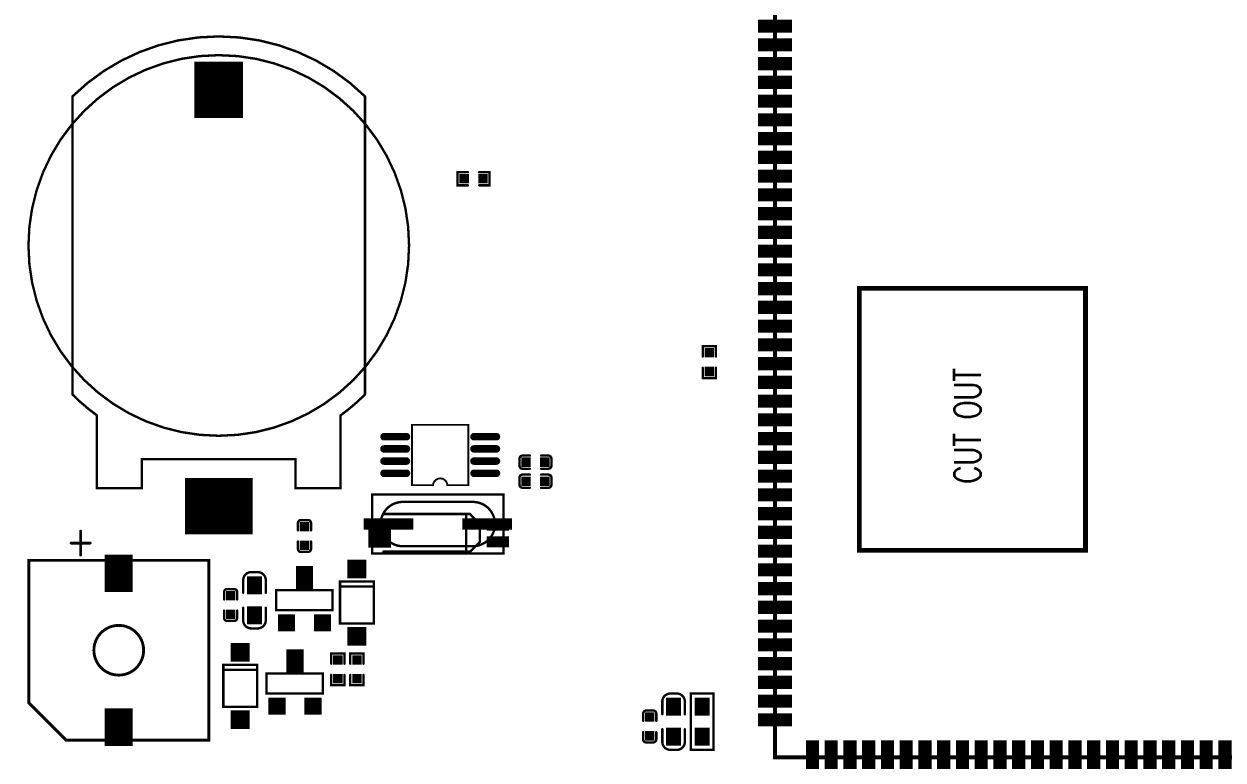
# Model space of a CAD drawing. Extents: x -9 to 187, y -6 to 112.
# Drawn here: x 53.2 to 117.2, y 42.3 to 81.5 of the extents above; entities that cross this region are included whole.
import ezdxf

# ---------------------------------------------------------------- set-up
doc = ezdxf.new("R2010")
doc.units = 0
doc.linetypes.add('TRMIDX_4096', pattern=[2, 1, 1])
for name, color, linetype in [('BOARD_CUTOUT_00', 250, 'CONTINUOUS'), ('DIMENSION1_124', 250, 'CONTINUOUS'), ('DIMENSION3_124', 250, 'CONTINUOUS'), ('DIMENSION5_124', 250, 'CONTINUOUS'), ('DIMENSION7_124', 250, 'CONTINUOUS'), ('DRIL_NPLTE_THRU_01', 254, 'CONTINUOUS'), ('DRIL_NPLTE_THRU_02', 254, 'CONTINUOUS'), ('DRIL_PLTE_THRU_01', 254, 'CONTINUOUS'), ('DRIL_PLTE_THRU_02', 254, 'CONTINUOUS'), ('PADS_BOT', 250, 'CONTINUOUS'), ('PADS_INNER', 250, 'CONTINUOUS'), ('PADS_TOP', 250, 'CONTINUOUS'), ('PART_TOP_2DLINE_00', 250, 'CONTINUOUS'), ('PART_TOP_2DLINE_01', 250, 'CONTINUOUS'), ('PART_TOP_2DLINE_126', 250, 'CONTINUOUS'), ('PART_TOP_TEXT_126', 250, 'CONTINUOUS'), ('TEXT_124', 250, 'CONTINUOUS')]:
    doc.layers.add(name, color=color, linetype=linetype)
doc.styles.add('W0$254', font='simplex', dxfattribs={"width": 0.75})

# ---------------------------------------------------------------- blocks, each defined once
blk = doc.blocks.new('SMOOTH_0$254')
at = {"const_width": 0.127}
blk.add_lwpolyline([(-0.0635, 0, 1), (0.0635, 0, 1)], format="xyb", close=True, dxfattribs=at)
blk = doc.blocks.new('BOARD_62')
at = {"layer": 'BOARD_CUTOUT_00', "const_width": 0.254}
blk.add_lwpolyline([(97.79, 48.387), (109.855, 48.387), (109.855, 62.357), (97.79, 62.357)], close=True, dxfattribs=at)
at = {"layer": 'BOARD_CUTOUT_00'}
for p in [(97.79, 62.357), (109.855, 62.357), (97.79, 48.387), (109.855, 48.387)]:
    blk.add_blockref('SMOOTH_0$254', p, dxfattribs=at)
blk = doc.blocks.new('D_2daeafa_63')
at = {"layer": 'DIMENSION1_124', "linetype": 'TRMIDX_4096', "const_width": 0.254}
blk.add_lwpolyline([(26.289, 0), (26.289, 31.242)], dxfattribs=at)
at = {"layer": 'DIMENSION3_124', "linetype": 'TRMIDX_4096', "const_width": 0.254}
blk.add_lwpolyline([(26.289, 0), (25.654, 2.54), (26.924, 2.54)], close=True, dxfattribs=at)
at = {"layer": 'DIMENSION5_124', "linetype": 'TRMIDX_4096', "const_width": 0.254}
blk.add_lwpolyline([(1.27, 0), (27.559, 0)], dxfattribs=at)
at = {"layer": 'DIMENSION7_124', "linetype": 'TRMIDX_4096', "const_width": 0.0254}
for points in [[(-2.159, 65.913), (-2.158, 65.913)], [(0, 0), (0.001, 0)]]:
    blk.add_lwpolyline(points, dxfattribs=at)
at = {"layer": 'TEXT_124', "style": 'W0$254', "width": 0.75}
blk.add_text('65.9mm', height=1.778, dxfattribs=at).set_placement((22.364, 32.004))
blk = doc.blocks.new('SMOOTH_0$127')
at = {"const_width": 0.0635}
blk.add_lwpolyline([(-0.03175, 0, 1), (0.03175, 0, 1)], format="xyb", close=True, dxfattribs=at)
blk = doc.blocks.new('PART_BODY_TOP_4')
at = {"layer": 'PART_TOP_2DLINE_01', "const_width": 0.127}
for points in [[(-0.3, 0.35), (-0.7, 0.35, 0.412681), (-0.85, 0.18), (-0.85, -0.18, 0.412681), (-0.7, -0.35), (-0.3, -0.35)], [(0.3, -0.35), (0.7, -0.35, 0.412681), (0.85, -0.18), (0.85, 0.18, 0.412681), (0.7, 0.35), (0.3, 0.35)]]:
    blk.add_lwpolyline(points, format="xyb", dxfattribs=at)
at = {"layer": 'PART_TOP_2DLINE_01'}
for p in [(-0.85, 0.18), (-0.7, 0.35), (-0.3, 0.35), (0.3, 0.35), (0.7, 0.35), (0.85, 0.18), (-0.85, -0.18), (-0.7, -0.35), (-0.3, -0.35), (0.3, -0.35), (0.7, -0.35), (0.85, -0.18)]:
    blk.add_blockref('SMOOTH_0$127', p, dxfattribs=at)
blk = doc.blocks.new('DRIL_HOLE_0')
blk.add_lwpolyline([(0, 0, 1), (0, 0, 1)], format="xyb", close=True)
blk = doc.blocks.new('PAD_0')
blk.add_lwpolyline([(0, 0, 1), (0, 0, 1)], format="xyb", close=True)
blk = doc.blocks.new('PAD_3')
at = {"const_width": 0.5}
blk.add_lwpolyline([(-0.25, 0), (0.25, 0)], dxfattribs=at)
blk = doc.blocks.new('STK_TOP_9')
at = {"layer": 'DRIL_PLTE_THRU_01'}
blk.add_blockref('DRIL_HOLE_0', (0, 0), dxfattribs=at)
at = {"layer": 'DRIL_PLTE_THRU_02'}
blk.add_blockref('DRIL_HOLE_0', (0, 0), dxfattribs=at)
at = {"layer": 'PADS_BOT'}
blk.add_blockref('PAD_0', (0, 0), dxfattribs=at)
at = {"layer": 'PADS_INNER'}
blk.add_blockref('PAD_0', (0, 0), dxfattribs=at)
at = {"layer": 'PADS_TOP'}
blk.add_blockref('PAD_3', (0, 0), dxfattribs=at)
blk = doc.blocks.new('SYM_TOP_5')
for name, p in [('STK_TOP_9', (-0.5, 0)), ('PART_BODY_TOP_4', (0, 0)), ('STK_TOP_9', (0.5, 0))]:
    blk.add_blockref(name, p)
blk = doc.blocks.new('PART_TOP_75')
blk.add_blockref('SYM_TOP_5', (0, 0))
blk = doc.blocks.new('PART_BODY_TOP_18')
at = {"layer": 'PART_TOP_2DLINE_01', "const_width": 0.127}
blk.add_lwpolyline([(1.126, 0.9), (1.126, -0.9), (-1.113, -0.9), (-1.113, 0.9)], close=True, dxfattribs=at)
blk.add_lwpolyline([(0.864, -0.9), (0.864, 0.9)], dxfattribs=at)
at = {"layer": 'PART_TOP_2DLINE_01'}
for p in [(-1.113, 0.9), (0.864, 0.9), (1.126, 0.9), (-1.113, -0.9), (0.864, -0.9), (1.126, -0.9)]:
    blk.add_blockref('SMOOTH_0$127', p, dxfattribs=at)
blk = doc.blocks.new('PAD_5')
at = {"const_width": 1}
blk.add_lwpolyline([(-0.5, 0), (0.5, 0)], dxfattribs=at)
blk = doc.blocks.new('STK_TOP_26')
at = {"layer": 'DRIL_PLTE_THRU_01'}
blk.add_blockref('DRIL_HOLE_0', (0, 0), dxfattribs=at)
at = {"layer": 'DRIL_PLTE_THRU_02'}
blk.add_blockref('DRIL_HOLE_0', (0, 0), dxfattribs=at)
at = {"layer": 'PADS_BOT'}
blk.add_blockref('PAD_0', (0, 0), dxfattribs=at)
at = {"layer": 'PADS_INNER'}
blk.add_blockref('PAD_0', (0, 0), dxfattribs=at)
at = {"layer": 'PADS_TOP'}
blk.add_blockref('PAD_5', (0, 0), dxfattribs=at)
blk = doc.blocks.new('SYM_TOP_19')
for name, p in [('PART_BODY_TOP_18', (0, 0)), ('STK_TOP_26', (-1.8, 0)), ('STK_TOP_26', (1.8, 0))]:
    blk.add_blockref(name, p)
blk = doc.blocks.new('PART_TOP_76')
blk.add_blockref('SYM_TOP_19', (0, 0))
blk = doc.blocks.new('PART_BODY_TOP_19')
at = {"layer": 'PART_TOP_2DLINE_01', "const_width": 0.127}
blk.add_lwpolyline([(-1.511, -0.523), (1.489, -0.523), (1.489, 0.545), (-1.511, 0.545)], close=True, dxfattribs=at)
at = {"layer": 'PART_TOP_2DLINE_01'}
for p in [(-1.511, 0.545), (1.489, 0.545), (-1.511, -0.523), (1.489, -0.523)]:
    blk.add_blockref('SMOOTH_0$127', p, dxfattribs=at)
blk = doc.blocks.new('PAD_32')
at = {"const_width": 0.915}
blk.add_lwpolyline([(-0.4575, 0), (0.4575, 0)], dxfattribs=at)
blk = doc.blocks.new('STK_TOP_27')
at = {"layer": 'DRIL_PLTE_THRU_01'}
blk.add_blockref('DRIL_HOLE_0', (0, 0), dxfattribs=at)
at = {"layer": 'DRIL_PLTE_THRU_02'}
blk.add_blockref('DRIL_HOLE_0', (0, 0), dxfattribs=at)
at = {"layer": 'PADS_BOT'}
blk.add_blockref('PAD_0', (0, 0), dxfattribs=at)
at = {"layer": 'PADS_INNER'}
blk.add_blockref('PAD_0', (0, 0), dxfattribs=at)
at = {"layer": 'PADS_TOP'}
blk.add_blockref('PAD_32', (0, 0), dxfattribs=at)
blk = doc.blocks.new('PAD_33')
at = {"const_width": 0.915}
blk.add_lwpolyline([(-0.635, 0), (0.635, 0)], dxfattribs=at)
blk = doc.blocks.new('STK_TOP_28')
at = {"layer": 'DRIL_PLTE_THRU_01'}
blk.add_blockref('DRIL_HOLE_0', (0, 0), dxfattribs=at)
at = {"layer": 'DRIL_PLTE_THRU_02'}
blk.add_blockref('DRIL_HOLE_0', (0, 0), dxfattribs=at)
at = {"layer": 'PADS_BOT'}
blk.add_blockref('PAD_0', (0, 0), dxfattribs=at)
at = {"layer": 'PADS_INNER'}
blk.add_blockref('PAD_0', (0, 0), dxfattribs=at)
at = {"layer": 'PADS_TOP', "rotation": 90}
blk.add_blockref('PAD_33', (0, 0), dxfattribs=at)
blk = doc.blocks.new('SYM_TOP_20')
for name, p in [('STK_TOP_28', (0, 1.2)), ('PART_BODY_TOP_19', (0, 0)), ('STK_TOP_27', (-0.96, -1.2)), ('STK_TOP_27', (0.96, -1.2))]:
    blk.add_blockref(name, p)
blk = doc.blocks.new('PART_TOP_77')
blk.add_blockref('SYM_TOP_20', (0, 0))
blk = doc.blocks.new('PART_BODY_TOP_22')
at = {"layer": 'PART_TOP_2DLINE_01', "const_width": 0.127}
for points in [[(-0.3, 0.35), (-0.85, 0.35), (-0.85, -0.35), (-0.3, -0.35)], [(0.3, 0.35), (0.85, 0.35), (0.85, -0.35), (0.3, -0.35)]]:
    blk.add_lwpolyline(points, dxfattribs=at)
at = {"layer": 'PART_TOP_2DLINE_01'}
for p in [(-0.85, 0.35), (-0.3, 0.35), (0.3, 0.35), (0.85, 0.35), (-0.85, -0.35), (-0.3, -0.35), (0.3, -0.35), (0.85, -0.35)]:
    blk.add_blockref('SMOOTH_0$127', p, dxfattribs=at)
blk = doc.blocks.new('SYM_TOP_23')
for name, p in [('STK_TOP_9', (-0.5, 0)), ('PART_BODY_TOP_22', (0, 0)), ('STK_TOP_9', (0.5, 0))]:
    blk.add_blockref(name, p)
blk = doc.blocks.new('PART_TOP_78')
blk.add_blockref('SYM_TOP_23', (0, 0))
blk = doc.blocks.new('PART_TOP_79')
blk.add_blockref('SYM_TOP_23', (0, 0))
blk = doc.blocks.new('SMOOTH_0$1524')
at = {"const_width": 0.0762}
blk.add_lwpolyline([(-0.0381, 0, 1), (0.0381, 0, 1)], format="xyb", close=True, dxfattribs=at)
blk = doc.blocks.new('PART_BODY_TOP_60')
at = {"layer": 'PART_TOP_2DLINE_01', "const_width": 0.152}
blk.add_lwpolyline([(-4.8, 4.8), (4.8, 4.8), (4.8, -4.8), (-2.8, -4.8), (-4.8, -2.8)], close=True, dxfattribs=at)
blk.add_lwpolyline([(-1.326, 0, 1), (1.326, 0, 1)], format="xyb", close=True, dxfattribs=at)
at = {"layer": 'PART_TOP_2DLINE_126', "const_width": 0.152}
for points in [[(-2.032, 6.35), (-2.032, 5.08)], [(-2.54, 5.715), (-1.524, 5.715)]]:
    blk.add_lwpolyline(points, dxfattribs=at)
at = {"layer": 'PART_TOP_2DLINE_01'}
for p in [(-4.8, 4.8), (4.8, 4.8), (-4.8, -2.8), (-2.8, -4.8), (4.8, -4.8)]:
    blk.add_blockref('SMOOTH_0$1524', p, dxfattribs=at)
at = {"layer": 'PART_TOP_2DLINE_126'}
for p in [(-2.032, 6.35), (-2.54, 5.715), (-1.524, 5.715), (-2.032, 5.08)]:
    blk.add_blockref('SMOOTH_0$1524', p, dxfattribs=at)
blk = doc.blocks.new('PAD_34')
at = {"const_width": 1.5}
blk.add_lwpolyline([(-1, 0), (1, 0)], dxfattribs=at)
blk = doc.blocks.new('STK_TOP_110')
at = {"layer": 'DRIL_PLTE_THRU_01'}
blk.add_blockref('DRIL_HOLE_0', (0, 0), dxfattribs=at)
at = {"layer": 'DRIL_PLTE_THRU_02'}
blk.add_blockref('DRIL_HOLE_0', (0, 0), dxfattribs=at)
at = {"layer": 'PADS_BOT'}
blk.add_blockref('PAD_0', (0, 0), dxfattribs=at)
at = {"layer": 'PADS_INNER'}
blk.add_blockref('PAD_0', (0, 0), dxfattribs=at)
at = {"layer": 'PADS_TOP', "rotation": 90}
blk.add_blockref('PAD_34', (0, 0), dxfattribs=at)
blk = doc.blocks.new('SYM_TOP_61')
for name, p in [('PART_BODY_TOP_60', (0, 0)), ('STK_TOP_110', (0, 4.1)), ('STK_TOP_110', (0, -4.1))]:
    blk.add_blockref(name, p)
blk = doc.blocks.new('PART_TOP_80')
blk.add_blockref('SYM_TOP_61', (0, 0))
blk = doc.blocks.new('SMOOTH_0$199898')
at = {"const_width": 0.099949}
blk.add_lwpolyline([(-0.049974, 0, 1), (0.049974, 0, 1)], format="xyb", close=True, dxfattribs=at)
blk = doc.blocks.new('PART_BODY_TOP_42')
at = {"layer": 'PART_TOP_2DLINE_01', "const_width": 1}
blk.add_lwpolyline([(-25.8, 19.8, 1), (-26.6, 19.8, 1)], format="xyb", close=True, dxfattribs=at)
at = {"layer": 'PART_TOP_2DLINE_01'}
for points, const_width in [([(-24, 20.5), (24, 20.5), (24, -20.5), (-24, -20.5)], 0.2), ([(-13, 16), (1, 16), (1, 4), (-13, 4)], 0.152)]:
    blk.add_lwpolyline(points, close=True, dxfattribs=dict(at, const_width=const_width))
for name, p in [('SMOOTH_0$199898', (-24, 20.5)), ('SMOOTH_0$199898', (24, 20.5)), ('SMOOTH_0$1524', (-13, 16)), ('SMOOTH_0$1524', (1, 16)), ('SMOOTH_0$1524', (-13, 4)), ('SMOOTH_0$1524', (1, 4)), ('SMOOTH_0$199898', (-24, -20.5)), ('SMOOTH_0$199898', (24, -20.5))]:
    blk.add_blockref(name, p, dxfattribs=at)
at = {"layer": 'PART_TOP_TEXT_126', "style": 'W0$254', "width": 0.75}
blk.add_text('CUT OUT', height=1.4224, dxfattribs=at).set_placement((-9.398, 9.525))
blk = doc.blocks.new('PAD_37')
at = {"const_width": 0.7}
blk.add_lwpolyline([(-0.9, 0), (0.9, 0)], dxfattribs=at)
blk = doc.blocks.new('STK_TOP_79')
at = {"layer": 'DRIL_PLTE_THRU_01'}
blk.add_blockref('DRIL_HOLE_0', (0, 0), dxfattribs=at)
at = {"layer": 'DRIL_PLTE_THRU_02'}
blk.add_blockref('DRIL_HOLE_0', (0, 0), dxfattribs=at)
at = {"layer": 'PADS_BOT'}
blk.add_blockref('PAD_0', (0, 0), dxfattribs=at)
at = {"layer": 'PADS_INNER'}
blk.add_blockref('PAD_0', (0, 0), dxfattribs=at)
at = {"layer": 'PADS_TOP'}
blk.add_blockref('PAD_37', (0, 0), dxfattribs=at)
blk = doc.blocks.new('STK_TOP_78')
at = {"layer": 'DRIL_PLTE_THRU_01'}
blk.add_blockref('DRIL_HOLE_0', (0, 0), dxfattribs=at)
at = {"layer": 'DRIL_PLTE_THRU_02'}
blk.add_blockref('DRIL_HOLE_0', (0, 0), dxfattribs=at)
at = {"layer": 'PADS_BOT'}
blk.add_blockref('PAD_0', (0, 0), dxfattribs=at)
at = {"layer": 'PADS_INNER'}
blk.add_blockref('PAD_0', (0, 0), dxfattribs=at)
at = {"layer": 'PADS_TOP', "rotation": 90}
blk.add_blockref('PAD_37', (0, 0), dxfattribs=at)
blk = doc.blocks.new('SYM_TOP_43')
for name, p in [('STK_TOP_78', (-22, 20.5)), ('STK_TOP_78', (-21, 20.5)), ('STK_TOP_78', (-20, 20.5)), ('STK_TOP_78', (-19, 20.5)), ('STK_TOP_78', (-18, 20.5)), ('STK_TOP_78', (-17, 20.5)), ('STK_TOP_78', (-16, 20.5)), ('STK_TOP_78', (-15, 20.5)), ('STK_TOP_78', (-14, 20.5)), ('STK_TOP_78', (-13, 20.5)), ('STK_TOP_78', (-12, 20.5)), ('STK_TOP_78', (-11, 20.5)), ('STK_TOP_78', (-10, 20.5)), ('STK_TOP_78', (-9, 20.5)), ('STK_TOP_78', (-8, 20.5)), ('STK_TOP_78', (-7, 20.5)), ('STK_TOP_78', (-6, 20.5)), ('STK_TOP_78', (-5, 20.5)), ('STK_TOP_78', (-4, 20.5)), ('STK_TOP_78', (-3, 20.5)), ('STK_TOP_78', (-2, 20.5)), ('STK_TOP_78', (-1, 20.5)), ('STK_TOP_78', (0, 20.5)), ('STK_TOP_78', (1, 20.5)), ('STK_TOP_78', (2, 20.5)), ('STK_TOP_78', (3, 20.5)), ('STK_TOP_78', (4, 20.5)), ('STK_TOP_78', (5, 20.5)), ('STK_TOP_78', (6, 20.5)), ('STK_TOP_78', (7, 20.5)), ('STK_TOP_78', (8, 20.5)), ('STK_TOP_78', (9, 20.5)), ('STK_TOP_78', (10, 20.5)), ('STK_TOP_78', (11, 20.5)), ('STK_TOP_78', (12, 20.5)), ('STK_TOP_78', (13, 20.5)), ('STK_TOP_78', (14, 20.5)), ('STK_TOP_78', (15, 20.5)), ('STK_TOP_78', (16, 20.5)), ('STK_TOP_78', (17, 20.5)), ('STK_TOP_78', (18, 20.5)), ('STK_TOP_78', (19, 20.5)), ('STK_TOP_78', (20, 20.5)), ('STK_TOP_78', (21, 20.5)), ('STK_TOP_78', (22, 20.5)), ('PART_BODY_TOP_42', (0, 0)), ('STK_TOP_79', (-24, 18.5)), ('STK_TOP_79', (24, 18.5)), ('STK_TOP_79', (-24, 17.5)), ('STK_TOP_79', (24, 17.5)), ('STK_TOP_79', (-24, 16.5)), ('STK_TOP_79', (24, 16.5)), ('STK_TOP_79', (-24, 15.5)), ('STK_TOP_79', (24, 15.5)), ('STK_TOP_79', (-24, 14.5)), ('STK_TOP_79', (24, 14.5)), ('STK_TOP_79', (-24, 13.5)), ('STK_TOP_79', (24, 13.5)), ('STK_TOP_79', (-24, 12.5)), ('STK_TOP_79', (24, 12.5)), ('STK_TOP_79', (-24, 11.5)), ('STK_TOP_79', (24, 11.5)), ('STK_TOP_79', (-24, 10.5)), ('STK_TOP_79', (24, 10.5)), ('STK_TOP_79', (-24, 9.5)), ('STK_TOP_79', (24, 9.5)), ('STK_TOP_79', (-24, 8.5)), ('STK_TOP_79', (24, 8.5)), ('STK_TOP_79', (-24, 7.5)), ('STK_TOP_79', (24, 7.5)), ('STK_TOP_79', (-24, 6.5)), ('STK_TOP_79', (24, 6.5)), ('STK_TOP_79', (-24, 5.5)), ('STK_TOP_79', (24, 5.5)), ('STK_TOP_79', (-24, 4.5)), ('STK_TOP_79', (24, 4.5)), ('STK_TOP_79', (-24, 3.5)), ('STK_TOP_79', (24, 3.5)), ('STK_TOP_79', (-24, 2.5)), ('STK_TOP_79', (24, 2.5)), ('STK_TOP_79', (-24, 1.5)), ('STK_TOP_79', (24, 1.5)), ('STK_TOP_79', (-24, 0.5)), ('STK_TOP_79', (24, 0.5)), ('STK_TOP_79', (-24, -0.5)), ('STK_TOP_79', (24, -0.5)), ('STK_TOP_79', (-24, -1.5)), ('STK_TOP_79', (24, -1.5)), ('STK_TOP_79', (-24, -2.5)), ('STK_TOP_79', (24, -2.5)), ('STK_TOP_79', (-24, -3.5)), ('STK_TOP_79', (24, -3.5)), ('STK_TOP_79', (-24, -4.5)), ('STK_TOP_79', (24, -4.5)), ('STK_TOP_79', (-24, -5.5)), ('STK_TOP_79', (24, -5.5)), ('STK_TOP_79', (-24, -6.5)), ('STK_TOP_79', (24, -6.5)), ('STK_TOP_79', (-24, -7.5)), ('STK_TOP_79', (24, -7.5)), ('STK_TOP_79', (-24, -8.5)), ('STK_TOP_79', (24, -8.5)), ('STK_TOP_79', (-24, -9.5)), ('STK_TOP_79', (24, -9.5)), ('STK_TOP_79', (-24, -10.5)), ('STK_TOP_79', (24, -10.5)), ('STK_TOP_79', (-24, -11.5)), ('STK_TOP_79', (24, -11.5)), ('STK_TOP_79', (-24, -12.5)), ('STK_TOP_79', (24, -12.5)), ('STK_TOP_79', (-24, -13.5)), ('STK_TOP_79', (24, -13.5)), ('STK_TOP_79', (-24, -14.5)), ('STK_TOP_79', (24, -14.5)), ('STK_TOP_79', (-24, -15.5)), ('STK_TOP_79', (24, -15.5)), ('STK_TOP_79', (-24, -16.5)), ('STK_TOP_79', (24, -16.5)), ('STK_TOP_79', (-24, -17.5)), ('STK_TOP_79', (24, -17.5)), ('STK_TOP_79', (-24, -18.5)), ('STK_TOP_79', (24, -18.5)), ('STK_TOP_78', (-22, -20.5)), ('STK_TOP_78', (-21, -20.5)), ('STK_TOP_78', (-20, -20.5)), ('STK_TOP_78', (-19, -20.5)), ('STK_TOP_78', (-18, -20.5)), ('STK_TOP_78', (-17, -20.5)), ('STK_TOP_78', (-16, -20.5)), ('STK_TOP_78', (-15, -20.5)), ('STK_TOP_78', (-14, -20.5)), ('STK_TOP_78', (-13, -20.5)), ('STK_TOP_78', (-12, -20.5)), ('STK_TOP_78', (-11, -20.5)), ('STK_TOP_78', (-10, -20.5)), ('STK_TOP_78', (-9, -20.5)), ('STK_TOP_78', (-8, -20.5)), ('STK_TOP_78', (-7, -20.5)), ('STK_TOP_78', (-6, -20.5)), ('STK_TOP_78', (-5, -20.5)), ('STK_TOP_78', (-4, -20.5)), ('STK_TOP_78', (-3, -20.5)), ('STK_TOP_78', (-2, -20.5)), ('STK_TOP_78', (-1, -20.5)), ('STK_TOP_78', (0, -20.5)), ('STK_TOP_78', (1, -20.5)), ('STK_TOP_78', (2, -20.5)), ('STK_TOP_78', (3, -20.5)), ('STK_TOP_78', (4, -20.5)), ('STK_TOP_78', (5, -20.5)), ('STK_TOP_78', (6, -20.5)), ('STK_TOP_78', (7, -20.5)), ('STK_TOP_78', (8, -20.5)), ('STK_TOP_78', (9, -20.5)), ('STK_TOP_78', (10, -20.5)), ('STK_TOP_78', (11, -20.5)), ('STK_TOP_78', (12, -20.5)), ('STK_TOP_78', (13, -20.5)), ('STK_TOP_78', (14, -20.5)), ('STK_TOP_78', (15, -20.5)), ('STK_TOP_78', (16, -20.5)), ('STK_TOP_78', (17, -20.5)), ('STK_TOP_78', (18, -20.5)), ('STK_TOP_78', (19, -20.5)), ('STK_TOP_78', (20, -20.5)), ('STK_TOP_78', (21, -20.5)), ('STK_TOP_78', (22, -20.5))]:
    blk.add_blockref(name, p)
blk = doc.blocks.new('PART_TOP_111')
blk.add_blockref('SYM_TOP_43', (0, 0))
blk = doc.blocks.new('PART_BODY_TOP_2')
at = {"layer": 'PART_TOP_2DLINE_01', "const_width": 0.127}
for points in [[(10.15, 0, 1), (-10.15, 0, 1)], [(-7.95, 7.8), (7.95, 7.8, -0.041038), (9.06, 6.5), (12.95, 6.5), (12.95, 4.1), (11.4, 4.1), (11.4, -4.1), (12.95, -4.1), (12.95, -6.5), (9.06, -6.5, -0.041912), (7.95, -7.8), (-7.95, -7.8, -0.41013)]]:
    blk.add_lwpolyline(points, format="xyb", close=True, dxfattribs=at)
at = {"layer": 'PART_TOP_2DLINE_01'}
for p in [(-7.95, 7.8), (7.95, 7.8), (9.06, 6.5), (12.95, 6.5), (11.4, 4.1), (12.95, 4.1), (11.4, -4.1), (12.95, -4.1), (9.06, -6.5), (12.95, -6.5), (-7.95, -7.8), (7.95, -7.8)]:
    blk.add_blockref('SMOOTH_0$127', p, dxfattribs=at)
blk = doc.blocks.new('PAD_40')
at = {"const_width": 3}
blk.add_lwpolyline([(-1.8, 0), (1.8, 0)], dxfattribs=at)
blk = doc.blocks.new('STK_TOP_6')
at = {"layer": 'DRIL_NPLTE_THRU_01'}
blk.add_blockref('DRIL_HOLE_0', (0, 0), dxfattribs=at)
at = {"layer": 'DRIL_NPLTE_THRU_02'}
blk.add_blockref('DRIL_HOLE_0', (0, 0), dxfattribs=at)
at = {"layer": 'PADS_BOT'}
blk.add_blockref('PAD_0', (0, 0), dxfattribs=at)
at = {"layer": 'PADS_INNER'}
blk.add_blockref('PAD_0', (0, 0), dxfattribs=at)
at = {"layer": 'PADS_TOP', "rotation": 90}
blk.add_blockref('PAD_40', (0, 0), dxfattribs=at)
blk = doc.blocks.new('PAD_41')
at = {"const_width": 2.6}
blk.add_lwpolyline([(-1.5, 0), (1.5, 0)], dxfattribs=at)
blk = doc.blocks.new('STK_TOP_7')
at = {"layer": 'DRIL_NPLTE_THRU_01'}
blk.add_blockref('DRIL_HOLE_0', (0, 0), dxfattribs=at)
at = {"layer": 'DRIL_NPLTE_THRU_02'}
blk.add_blockref('DRIL_HOLE_0', (0, 0), dxfattribs=at)
at = {"layer": 'PADS_BOT'}
blk.add_blockref('PAD_0', (0, 0), dxfattribs=at)
at = {"layer": 'PADS_INNER'}
blk.add_blockref('PAD_0', (0, 0), dxfattribs=at)
at = {"layer": 'PADS_TOP'}
blk.add_blockref('PAD_41', (0, 0), dxfattribs=at)
blk = doc.blocks.new('SYM_TOP_3')
for name, p in [('PART_BODY_TOP_2', (0, 0)), ('STK_TOP_6', (13.9, 0)), ('STK_TOP_7', (-8.3, 0))]:
    blk.add_blockref(name, p)
blk = doc.blocks.new('PART_TOP_145')
blk.add_blockref('SYM_TOP_3', (0, 0))
blk = doc.blocks.new('PART_TOP_186')
blk.add_blockref('SYM_TOP_23', (0, 0))
blk = doc.blocks.new('SMOOTH_0$1')
at = {"const_width": 0.05}
blk.add_lwpolyline([(-0.025, 0, 1), (0.025, 0, 1)], format="xyb", close=True, dxfattribs=at)
blk = doc.blocks.new('PART_BODY_TOP_51')
at = {"layer": 'PART_TOP_2DLINE_00', "const_width": 0.1}
blk.add_lwpolyline([(-1.61, -1.5), (-1.61, -0.381), (-1.607, -0.381, 0.939884), (-1.607, 0.381), (-1.61, 0.381), (-1.61, 1.5), (1.61, 1.5), (1.61, -1.5)], format="xyb", close=True, dxfattribs=at)
at = {"layer": 'PART_TOP_2DLINE_00'}
for p in [(-1.61, 1.5), (1.61, 1.5), (-1.61, 0.381), (-1.607, 0.381), (-1.61, -0.381), (-1.607, -0.381), (-1.61, -1.5), (1.61, -1.5)]:
    blk.add_blockref('SMOOTH_0$1', p, dxfattribs=at)
blk = doc.blocks.new('PAD_47')
at = {"const_width": 0.2}
blk.add_lwpolyline([(-0.6, -0.1), (0.6, -0.1, 1), (0.6, 0.1), (-0.6, 0.1, 1)], format="xyb", close=True, dxfattribs=at)
blk = doc.blocks.new('STK_TOP_91')
at = {"layer": 'DRIL_NPLTE_THRU_01'}
blk.add_blockref('DRIL_HOLE_0', (0, 0), dxfattribs=at)
at = {"layer": 'DRIL_NPLTE_THRU_02'}
blk.add_blockref('DRIL_HOLE_0', (0, 0), dxfattribs=at)
at = {"layer": 'PADS_BOT'}
blk.add_blockref('PAD_0', (0, 0), dxfattribs=at)
at = {"layer": 'PADS_INNER'}
blk.add_blockref('PAD_0', (0, 0), dxfattribs=at)
at = {"layer": 'PADS_TOP', "rotation": 90}
blk.add_blockref('PAD_47', (0, 0), dxfattribs=at)
blk = doc.blocks.new('SYM_TOP_52')
for name, p in [('STK_TOP_91', (-0.975, 2.4)), ('STK_TOP_91', (-0.325, 2.4)), ('STK_TOP_91', (0.325, 2.4)), ('STK_TOP_91', (0.975, 2.4)), ('PART_BODY_TOP_51', (0, 0)), ('STK_TOP_91', (-0.975, -2.4)), ('STK_TOP_91', (-0.325, -2.4)), ('STK_TOP_91', (0.325, -2.4)), ('STK_TOP_91', (0.975, -2.4))]:
    blk.add_blockref(name, p)
blk = doc.blocks.new('PART_TOP_187')
blk.add_blockref('SYM_TOP_52', (0, 0))
blk = doc.blocks.new('PART_TOP_188')
blk.add_blockref('SYM_TOP_23', (0, 0))
blk = doc.blocks.new('PART_BODY_TOP_56')
at = {"layer": 'PART_TOP_2DLINE_01', "const_width": 0.127}
for points in [[(-2.01, 0.94), (-2.49, 0.46), (-2.49, -0.52), (-1.97, -1.04)], [(2.645, 0.96), (-1.99, 0.96)], [(-1.76, 0.96), (-1.76, -1.04)], [(2.645, -1.044), (-1.98, -1.044)]]:
    blk.add_lwpolyline(points, dxfattribs=at)
at = {"layer": 'PART_TOP_2DLINE_01'}
for p in [(-2.01, 0.94), (-1.99, 0.96), (-1.76, 0.96), (2.645, 0.96), (-2.49, 0.46), (-2.49, -0.52), (-1.98, -1.044), (-1.97, -1.04), (-1.76, -1.04), (2.645, -1.044)]:
    blk.add_blockref('SMOOTH_0$127', p, dxfattribs=at)
blk = doc.blocks.new('PAD_48')
at = {"const_width": 0.6}
blk.add_lwpolyline([(-0.6, 0), (0.6, 0)], dxfattribs=at)
blk = doc.blocks.new('STK_TOP_98')
at = {"layer": 'DRIL_PLTE_THRU_01'}
blk.add_blockref('DRIL_HOLE_0', (0, 0), dxfattribs=at)
at = {"layer": 'DRIL_PLTE_THRU_02'}
blk.add_blockref('DRIL_HOLE_0', (0, 0), dxfattribs=at)
at = {"layer": 'PADS_BOT'}
blk.add_blockref('PAD_0', (0, 0), dxfattribs=at)
at = {"layer": 'PADS_INNER'}
blk.add_blockref('PAD_0', (0, 0), dxfattribs=at)
at = {"layer": 'PADS_TOP'}
blk.add_blockref('PAD_48', (0, 0), dxfattribs=at)
blk = doc.blocks.new('PAD_29')
at = {"const_width": 1.2}
blk.add_lwpolyline([(-0.75, 0), (0.75, 0)], dxfattribs=at)
blk = doc.blocks.new('STK_TOP_99')
at = {"layer": 'DRIL_PLTE_THRU_01'}
blk.add_blockref('DRIL_HOLE_0', (0, 0), dxfattribs=at)
at = {"layer": 'DRIL_PLTE_THRU_02'}
blk.add_blockref('DRIL_HOLE_0', (0, 0), dxfattribs=at)
at = {"layer": 'PADS_BOT'}
blk.add_blockref('PAD_0', (0, 0), dxfattribs=at)
at = {"layer": 'PADS_INNER'}
blk.add_blockref('PAD_0', (0, 0), dxfattribs=at)
at = {"layer": 'PADS_TOP', "rotation": 90}
blk.add_blockref('PAD_29', (0, 0), dxfattribs=at)
blk = doc.blocks.new('SYM_TOP_57')
for name, p in [('STK_TOP_99', (2.85, 0)), ('STK_TOP_98', (-3.45, 0.44)), ('PART_BODY_TOP_56', (0, 0)), ('STK_TOP_98', (-3.45, -0.46))]:
    blk.add_blockref(name, p)
blk = doc.blocks.new('PART_TOP_189')
blk.add_blockref('SYM_TOP_57', (0, 0))
blk = doc.blocks.new('PART_BODY_TOP_54')
at = {"layer": 'PART_TOP_2DLINE_01', "const_width": 0.127}
blk.add_lwpolyline([(-3.5, 1.575), (3.5, 1.575), (3.5, -1.575), (-3.5, -1.575)], close=True, dxfattribs=at)
blk.add_lwpolyline([(-1.92, 1.18), (1.92, 1.18, -0.958128), (1.92, -1.18), (-1.92, -1.18, -0.957292)], format="xyb", close=True, dxfattribs=at)
at = {"layer": 'PART_TOP_2DLINE_01'}
for p in [(-3.5, 1.575), (3.5, 1.575), (-1.92, 1.18), (1.92, 1.18), (-1.92, -1.18), (1.92, -1.18), (-3.5, -1.575), (3.5, -1.575)]:
    blk.add_blockref('SMOOTH_0$127', p, dxfattribs=at)
blk = doc.blocks.new('PAD_49')
at = {"const_width": 0.6}
blk.add_lwpolyline([(-1.325, 0), (1.325, 0)], dxfattribs=at)
blk = doc.blocks.new('STK_TOP_96')
at = {"layer": 'DRIL_PLTE_THRU_01'}
blk.add_blockref('DRIL_HOLE_0', (0, 0), dxfattribs=at)
at = {"layer": 'DRIL_PLTE_THRU_02'}
blk.add_blockref('DRIL_HOLE_0', (0, 0), dxfattribs=at)
at = {"layer": 'PADS_BOT'}
blk.add_blockref('PAD_0', (0, 0), dxfattribs=at)
at = {"layer": 'PADS_INNER'}
blk.add_blockref('PAD_0', (0, 0), dxfattribs=at)
at = {"layer": 'PADS_TOP'}
blk.add_blockref('PAD_49', (0, 0), dxfattribs=at)
blk = doc.blocks.new('SYM_TOP_55')
for name, p in [('PART_BODY_TOP_54', (0, 0)), ('STK_TOP_96', (-2.625, 0)), ('STK_TOP_96', (2.625, 0))]:
    blk.add_blockref(name, p)
blk = doc.blocks.new('PART_TOP_190')
blk.add_blockref('SYM_TOP_55', (0, 0))
blk = doc.blocks.new('PART_TOP_191')
blk.add_blockref('SYM_TOP_5', (0, 0))
blk = doc.blocks.new('PART_TOP_192')
blk.add_blockref('SYM_TOP_5', (0, 0))
blk = doc.blocks.new('PART_BODY_TOP_5')
at = {"layer": 'PART_TOP_2DLINE_01', "const_width": 0.127}
for points in [[(-0.4, 0.6), (-1.05, 0.6, 0.414214), (-1.5, 0.2), (-1.5, -0.2, 0.414214), (-1.05, -0.6), (-0.4, -0.6)], [(0.4, -0.6), (1.05, -0.6, 0.413192), (1.5, -0.2), (1.5, 0.2, 0.414214), (1.05, 0.6), (0.4, 0.6)]]:
    blk.add_lwpolyline(points, format="xyb", dxfattribs=at)
at = {"layer": 'PART_TOP_2DLINE_01'}
for p in [(-1.05, 0.6), (-0.4, 0.6), (0.4, 0.6), (1.05, 0.6), (-1.5, 0.2), (1.5, 0.2), (-1.5, -0.2), (-1.05, -0.6), (-0.4, -0.6), (0.4, -0.6), (1.05, -0.6), (1.5, -0.2)]:
    blk.add_blockref('SMOOTH_0$127', p, dxfattribs=at)
blk = doc.blocks.new('PAD_6')
at = {"const_width": 0.8}
blk.add_lwpolyline([(-0.48, 0), (0.48, 0)], dxfattribs=at)
blk = doc.blocks.new('STK_TOP_10')
at = {"layer": 'DRIL_PLTE_THRU_01'}
blk.add_blockref('DRIL_HOLE_0', (0, 0), dxfattribs=at)
at = {"layer": 'DRIL_PLTE_THRU_02'}
blk.add_blockref('DRIL_HOLE_0', (0, 0), dxfattribs=at)
at = {"layer": 'PADS_BOT'}
blk.add_blockref('PAD_0', (0, 0), dxfattribs=at)
at = {"layer": 'PADS_INNER'}
blk.add_blockref('PAD_0', (0, 0), dxfattribs=at)
at = {"layer": 'PADS_TOP'}
blk.add_blockref('PAD_6', (0, 0), dxfattribs=at)
blk = doc.blocks.new('SYM_TOP_6')
for name, p in [('PART_BODY_TOP_5', (0, 0)), ('STK_TOP_10', (-0.8, 0)), ('STK_TOP_10', (0.8, 0))]:
    blk.add_blockref(name, p)
blk = doc.blocks.new('PART_TOP_258')
blk.add_blockref('SYM_TOP_6', (0, 0))
blk = doc.blocks.new('PART_TOP_259')
blk.add_blockref('SYM_TOP_5', (0, 0))
blk = doc.blocks.new('PART_TOP_260')
blk.add_blockref('SYM_TOP_20', (0, 0))
blk = doc.blocks.new('PART_TOP_261')
blk.add_blockref('SYM_TOP_19', (0, 0))
blk = doc.blocks.new('PART_TOP_314')
blk.add_blockref('SYM_TOP_6', (0, 0))
blk = doc.blocks.new('PART_BODY_TOP_27')
at = {"layer": 'PART_TOP_2DLINE_01', "const_width": 0.127}
blk.add_lwpolyline([(-1.5, -0.6), (-1.5, 0.6), (1.5, 0.6), (1.5, -0.6)], close=True, dxfattribs=at)
at = {"layer": 'PART_TOP_2DLINE_01'}
for p in [(-1.5, 0.6), (1.5, 0.6), (-1.5, -0.6), (1.5, -0.6)]:
    blk.add_blockref('SMOOTH_0$127', p, dxfattribs=at)
blk = doc.blocks.new('SYM_TOP_28')
for name, p in [('PART_BODY_TOP_27', (0, 0)), ('STK_TOP_10', (-0.8, 0)), ('STK_TOP_10', (0.8, 0))]:
    blk.add_blockref(name, p)
blk = doc.blocks.new('PART_TOP_315')
blk.add_blockref('SYM_TOP_28', (0, 0))
blk = doc.blocks.new('PART_TOP_464')
blk.add_blockref('SYM_TOP_5', (0, 0))

msp = doc.modelspace()

# ---------------------------------------------------------------- block references
for name, p in [('BOARD_62', (0, 5.08)), ('D_2daeafa_63', (35.687, 1.27)), ('PART_TOP_191', (80.518, 58.166)), ('PART_TOP_192', (80.518, 57.15)), ('PART_TOP_80', (58.293, 48.133)), ('PART_TOP_77', (68.199, 50.8)), ('PART_TOP_260', (67.691, 46.355))]:
    msp.add_blockref(name, p)
for name, p, rotation in [('PART_TOP_111', (113.792, 66.421), 90), ('PART_TOP_145', (63.627, 69.723), 270), ('PART_TOP_188', (77.216, 73.279), 180), ('PART_TOP_186', (89.789, 63.5), 90), ('PART_TOP_187', (75.438, 58.547), 90), ('PART_TOP_190', (75.311, 54.864), 180), ('PART_TOP_189', (75.057, 54.356), 180), ('PART_TOP_75', (68.199, 54.229), 90), ('PART_TOP_76', (70.993, 50.673), 90), ('PART_TOP_258', (65.532, 50.8), 90), ('PART_TOP_259', (64.262, 50.546), 90), ('PART_TOP_261', (64.77, 46.228), 90), ('PART_TOP_79', (69.977, 47.117), 270), ('PART_TOP_78', (70.993, 47.117), 90), ('PART_TOP_314', (87.884, 44.323), 270), ('PART_TOP_315', (89.408, 44.323), 270), ('PART_TOP_464', (86.614, 44.069), 270)]:
    msp.add_blockref(name, p, dxfattribs=dict(rotation=rotation))

doc.saveas('drawing.dxf')
